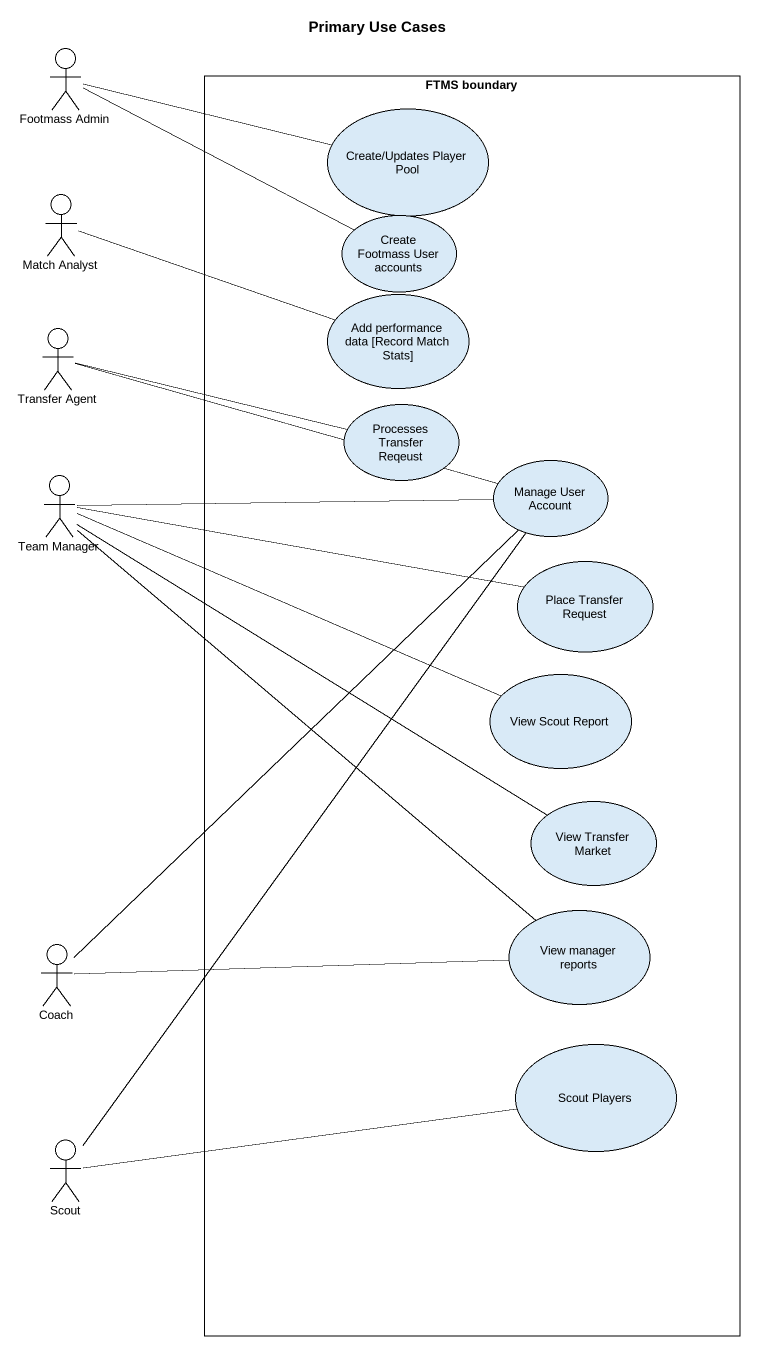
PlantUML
@startuml
title Primary Use Cases
actor "Footmass Admin" as Footmass_Admin
rectangle "FTMS boundary" as FTMS_boundary {
  usecase "Create/Updates Player Pool" as Create_Updates_Player_Pool
  usecase "Create Footmass User accounts" as Create_Footmass_User
  usecase "Add performance data [Record Match Stats]" as Add_performance_data_Record
  usecase "Processes Transfer Reqeust" as Processes_Transfer_Reqeust
  usecase "Manage User Account" as Manage_User_Account
  usecase "Place Transfer Request" as Place_Transfer_Request
  usecase "View Scout Report" as View_Scout_Report
  usecase "View Transfer Market" as View_Transfer_Market
  usecase "View manager reports" as View_manager_reports
  usecase "Scout Players" as Scout_Players
}
actor "Match Analyst" as Match_Analyst
actor "Transfer Agent" as Transfer_Agent
actor "Team Manager" as Team_Manager
actor Coach
actor Scout
Footmass_Admin -right- Create_Updates_Player_Pool
Footmass_Admin -right- Create_Footmass_User
Match_Analyst -right- Add_performance_data_Record
Transfer_Agent -right- Processes_Transfer_Reqeust
Transfer_Agent -right- Manage_User_Account
Team_Manager -right- Manage_User_Account
Team_Manager -right- Place_Transfer_Request
Team_Manager -right- View_Scout_Report
Team_Manager -- View_manager_reports
View_Transfer_Market -left- Team_Manager
Coach -up- Manage_User_Account
Coach -right- View_manager_reports
Scout -up- Manage_User_Account
Scout -right- Scout_Players
@enduml
